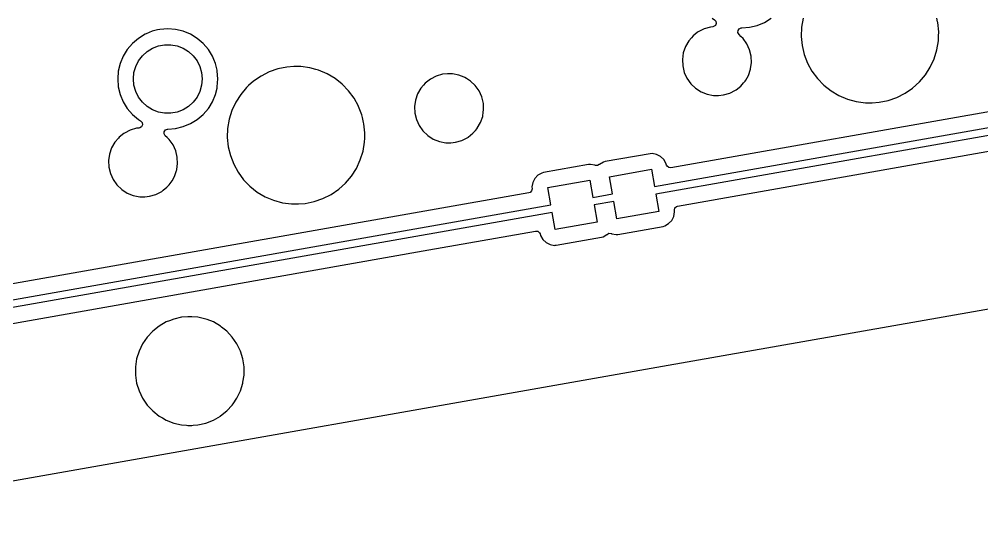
# Model space of a CAD drawing. Extents: x -140 to 29, y -83 to 10.
# Drawn here: x -83.09 to -51.62, y -75.65 to -59 of the extents above; entities that cross this region are included whole.
import ezdxf

# ---------------------------------------------------------------- set-up
doc = ezdxf.new("R2010")
doc.units = 0
doc.layers.add('BLACK', color=7, linetype='CONTINUOUS')

msp = doc.modelspace()

# ---------------------------------------------------------------- linework, layer by layer
at = {"layer": 'BLACK', "linetype": 'CONTINUOUS'}
for p, q in [((-60.4352, -58.9721), (-60.3609, -59.0176)), ((-60.3609, -59.0176), (-60.3133, -59.0703)), ((-60.3017, -59.1403), (-60.3298, -59.2055)), ((-60.3133, -59.0703), (-60.3017, -59.1403)), ((-58.9658, -59.2048), (-58.7282, -59.1064)), ((-58.7282, -59.1064), (-58.509, -58.9721)), ((-57.4671, -58.9648), (-57.5171, -59.2611)), ((-53.067, -59.0863), (-53.095, -58.9688)), ((-53.0609, -59.1122), (-53.067, -59.0863)), ((-53.0308, -59.4111), (-53.0609, -59.1122)), ((-78.7391, -59.3961), (-78.9408, -59.4797)), ((-78.565, -59.3543), (-78.7391, -59.3961)), ((-78.489, -59.3361), (-78.565, -59.3543)), ((-78.2327, -59.3159), (-78.489, -59.3361)), ((-77.9764, -59.3361), (-78.2327, -59.3159)), ((-77.7264, -59.3961), (-77.9764, -59.3361)), ((-77.4888, -59.4945), (-77.7264, -59.3961)), ((-60.9228, -59.4407), (-61.062, -59.5502)), ((-60.893, -59.4173), (-60.9228, -59.4407)), ((-60.702, -59.3188), (-60.893, -59.4173)), ((-60.4957, -59.2582), (-60.702, -59.3188)), ((-60.4148, -59.2505), (-60.4957, -59.2582)), ((-60.4957, -59.2582), (-60.4957, -59.2582)), ((-60.4957, -59.2582), (-60.4957, -59.2582)), ((-60.4957, -59.2582), (-60.4957, -59.2582)), ((-60.4957, -59.2582), (-60.4957, -59.2582)), ((-60.3887, -59.2452), (-60.4148, -59.2505)), ((-60.3298, -59.2055), (-60.3887, -59.2452)), ((-59.5947, -59.4407), (-59.5914, -59.3698)), ((-59.5592, -59.5022), (-59.5947, -59.4407)), ((-59.5914, -59.3698), (-59.5502, -59.312)), ((-59.5502, -59.312), (-59.4843, -59.2856)), ((-59.4843, -59.2856), (-59.4723, -59.285)), ((-59.4723, -59.285), (-59.4721, -59.285)), ((-59.4721, -59.285), (-59.2158, -59.2649)), ((-59.4721, -59.285), (-59.4721, -59.285)), ((-59.4721, -59.285), (-59.4721, -59.285)), ((-59.2158, -59.2649), (-58.9658, -59.2048)), ((-57.5171, -59.2611), (-57.5271, -59.5615)), ((-53.0356, -59.5553), (-53.0308, -59.4111)), ((-53.0308, -59.4111), (-53.0308, -59.4111)), ((-53.0308, -59.4111), (-53.0308, -59.4111)), ((-53.0308, -59.4111), (-53.0308, -59.4111)), ((-79.1958, -59.6289), (-79.3913, -59.7958)), ((-78.9766, -59.4945), (-79.1958, -59.6289)), ((-79.1958, -59.6289), (-79.1958, -59.6289)), ((-79.1958, -59.6289), (-79.1958, -59.6289)), ((-78.9408, -59.4797), (-78.9766, -59.4945)), ((-77.2696, -59.6289), (-77.4888, -59.4945)), ((-77.0741, -59.7958), (-77.2696, -59.6289)), ((-77.2696, -59.6289), (-77.2696, -59.6289)), ((-61.2027, -59.7126), (-61.3102, -59.8987)), ((-61.1131, -59.6091), (-61.2027, -59.7126)), ((-61.062, -59.5502), (-61.1131, -59.6091)), ((-61.062, -59.5502), (-61.062, -59.5502)), ((-61.062, -59.5502), (-61.062, -59.5502)), ((-59.4971, -59.5615), (-59.5592, -59.5022)), ((-59.4273, -59.628), (-59.4971, -59.5615)), ((-59.3026, -59.8031), (-59.4273, -59.628)), ((-59.4273, -59.628), (-59.4273, -59.628)), ((-57.5271, -59.5615), (-57.497, -59.8604)), ((-53.0908, -60.0078), (-53.0408, -59.7115)), ((-53.0408, -59.7114), (-53.0356, -59.5553)), ((-53.0408, -59.7115), (-53.0408, -59.7114)), ((-79.5583, -59.9914), (-79.6927, -60.2106)), ((-79.3913, -59.7958), (-79.5583, -59.9914)), ((-79.5583, -59.9914), (-79.5583, -59.9914)), ((-79.0641, -60.1966), (-78.9107, -60.0567)), ((-78.9107, -60.0567), (-78.7342, -59.9474)), ((-78.7342, -59.9474), (-78.5406, -59.8724)), ((-78.5406, -59.8724), (-78.3365, -59.8343)), ((-78.3365, -59.8343), (-78.1289, -59.8343)), ((-78.1289, -59.8343), (-77.9248, -59.8724)), ((-77.9248, -59.8724), (-77.7313, -59.9474)), ((-77.7313, -59.9474), (-77.5547, -60.0567)), ((-77.5547, -60.0567), (-77.4013, -60.1966)), ((-76.9071, -59.9914), (-77.0741, -59.7958)), ((-76.7728, -60.2106), (-76.9071, -59.9914)), ((-76.9071, -59.9914), (-76.9071, -59.9914)), ((-61.3102, -59.8987), (-61.3805, -60.1019)), ((-59.2133, -59.9986), (-59.3026, -59.8031)), ((-59.1627, -60.2075), (-59.2133, -59.9986)), ((-57.497, -59.8604), (-57.4274, -60.1527)), ((-53.1798, -60.2948), (-53.0908, -60.0078)), ((-79.6927, -60.2106), (-79.7911, -60.4481)), ((-79.2817, -60.5481), (-79.1892, -60.3622)), ((-79.1892, -60.3622), (-79.0641, -60.1966)), ((-77.4013, -60.1966), (-77.2762, -60.3622)), ((-77.2762, -60.3622), (-77.1837, -60.5481)), ((-76.7297, -60.3146), (-76.7728, -60.2106)), ((-76.6744, -60.4481), (-76.7297, -60.3146)), ((-61.3805, -60.1019), (-61.4111, -60.3146)), ((-61.4111, -60.3146), (-61.4009, -60.5293)), ((-59.1524, -60.4222), (-59.1627, -60.2075)), ((-59.1627, -60.2075), (-59.1627, -60.2075)), ((-57.4274, -60.1527), (-57.3194, -60.4332)), ((-53.3063, -60.5673), (-53.1798, -60.2948)), ((-53.1798, -60.2948), (-53.1798, -60.2948)), ((-79.8511, -60.6982), (-79.8713, -60.9545)), ((-79.7911, -60.4481), (-79.8511, -60.6982)), ((-79.3386, -60.7478), (-79.2817, -60.5481)), ((-77.1837, -60.5481), (-77.1269, -60.7478)), ((-76.6213, -60.6693), (-76.6744, -60.4481)), ((-76.6143, -60.6982), (-76.6213, -60.6693)), ((-76.5942, -60.9545), (-76.6143, -60.6982)), ((-74.9177, -60.7234), (-75.1859, -60.8589)), ((-74.6338, -60.6248), (-74.9177, -60.7234)), ((-74.3394, -60.5649), (-74.6338, -60.6248)), ((-74.6338, -60.6248), (-74.6338, -60.6248)), ((-74.3393, -60.5649), (-74.3394, -60.5649)), ((-74.1146, -60.5499), (-74.3393, -60.5649)), ((-74.3393, -60.5649), (-74.3393, -60.5649)), ((-73.8893, -60.5499), (-74.1146, -60.5499)), ((-73.5915, -60.5899), (-73.8893, -60.5499)), ((-73.3975, -60.6431), (-73.5915, -60.5899)), ((-73.5915, -60.5899), (-73.5915, -60.5899)), ((-73.5915, -60.5899), (-73.5915, -60.5899)), ((-73.3017, -60.6693), (-73.3975, -60.6431)), ((-73.025, -60.7866), (-73.3017, -60.6693)), ((-43.5008, -60.635), (-61.7875, -63.8594)), ((-61.4009, -60.5293), (-61.3502, -60.7382)), ((-59.2533, -60.8381), (-59.183, -60.635)), ((-59.183, -60.635), (-59.1815, -60.6248)), ((-59.1815, -60.6248), (-59.1606, -60.479)), ((-59.1606, -60.479), (-59.1524, -60.4222)), ((-57.3194, -60.4332), (-57.175, -60.6967)), ((-57.175, -60.6967), (-56.9967, -60.9386)), ((-53.468, -60.8206), (-53.3063, -60.5673)), ((-79.8713, -60.9545), (-79.8511, -61.2108)), ((-79.3577, -60.9545), (-79.3386, -60.7478)), ((-79.3386, -61.1612), (-79.3577, -60.9545)), ((-77.1269, -60.7478), (-77.1077, -60.9545)), ((-77.1077, -60.9545), (-77.1269, -61.1612)), ((-76.6143, -61.2108), (-76.5942, -60.9545)), ((-75.4336, -61.0289), (-75.5915, -61.1718)), ((-75.1859, -60.8589), (-75.4336, -61.0289)), ((-75.4336, -61.0289), (-75.4336, -61.0289)), ((-75.4336, -61.0289), (-75.4336, -61.0289)), ((-72.7665, -60.9398), (-73.025, -60.7866)), ((-73.025, -60.7866), (-73.025, -60.7866)), ((-73.025, -60.7866), (-73.025, -60.7866)), ((-72.5307, -61.126), (-72.7665, -60.9398)), ((-72.7665, -60.9398), (-72.7665, -60.9398)), ((-69.648, -60.961), (-69.8169, -61.0939)), ((-69.4569, -60.8625), (-69.648, -60.961)), ((-69.648, -60.961), (-69.648, -60.961)), ((-69.2507, -60.802), (-69.4569, -60.8625)), ((-69.0903, -60.7867), (-69.2507, -60.802)), ((-69.2507, -60.802), (-69.2507, -60.802)), ((-69.2507, -60.802), (-69.2507, -60.802)), ((-69.2507, -60.802), (-69.2507, -60.802)), ((-69.2507, -60.802), (-69.2507, -60.802)), ((-68.9292, -60.7867), (-69.0903, -60.7867)), ((-69.0903, -60.7867), (-69.0903, -60.7867)), ((-68.7182, -60.8273), (-68.9292, -60.7867)), ((-68.9292, -60.7867), (-68.9292, -60.7867)), ((-68.5403, -60.8986), (-68.7182, -60.8273)), ((-68.5186, -60.9072), (-68.5403, -60.8986)), ((-68.4698, -60.9386), (-68.5186, -60.9072)), ((-68.3378, -61.0234), (-68.4698, -60.9386)), ((-68.1822, -61.1718), (-68.3378, -61.0234)), ((-62.3235, -64.4703), (-41.7175, -60.8369)), ((-61.3502, -60.7382), (-61.2609, -60.9337)), ((-61.2609, -60.9337), (-61.1362, -61.1088)), ((-59.4082, -61.079), (-59.3608, -61.0242)), ((-59.3608, -61.0242), (-59.3403, -60.9888)), ((-59.3403, -60.9888), (-59.2533, -60.8381)), ((-59.2533, -60.8381), (-59.2533, -60.8381)), ((-56.9967, -60.9386), (-56.7878, -61.1546)), ((-53.662, -61.0501), (-53.468, -60.8206)), ((-53.468, -60.8206), (-53.468, -60.8206)), ((-79.8511, -61.2108), (-79.7911, -61.4608)), ((-79.2817, -61.3609), (-79.3386, -61.1612)), ((-77.1269, -61.1612), (-77.1837, -61.3609)), ((-76.6744, -61.4608), (-76.6241, -61.2516)), ((-76.6241, -61.2516), (-76.6143, -61.2108)), ((-75.6565, -61.2305), (-75.8505, -61.46)), ((-75.5915, -61.1718), (-75.6565, -61.2305)), ((-75.6565, -61.2305), (-75.6565, -61.2305)), ((-72.3218, -61.342), (-72.5307, -61.126)), ((-72.5307, -61.126), (-72.5307, -61.126)), ((-72.1435, -61.5839), (-72.3218, -61.342)), ((-69.9577, -61.2563), (-70.0652, -61.4425)), ((-69.8699, -61.155), (-69.9577, -61.2563)), ((-69.8169, -61.0939), (-69.8699, -61.155)), ((-69.8169, -61.0939), (-69.8169, -61.0939)), ((-69.8169, -61.0939), (-69.8169, -61.0939)), ((-68.0576, -61.3468), (-68.1822, -61.1718)), ((-68.1822, -61.1718), (-68.1822, -61.1718)), ((-67.9683, -61.5424), (-68.0576, -61.3468)), ((-41.6849, -61.085), (-62.2801, -64.7165)), ((-61.1362, -61.1088), (-60.9807, -61.2572)), ((-60.9807, -61.2572), (-60.7998, -61.3734)), ((-59.8616, -61.4181), (-59.6705, -61.3196)), ((-59.6705, -61.3196), (-59.6543, -61.3068)), ((-59.6543, -61.3068), (-59.5015, -61.1867)), ((-59.5015, -61.1867), (-59.4082, -61.079)), ((-59.5015, -61.1867), (-59.5015, -61.1867)), ((-59.5015, -61.1867), (-59.5015, -61.1867)), ((-56.7878, -61.1546), (-56.552, -61.3408)), ((-56.552, -61.3408), (-56.2935, -61.4939)), ((-54.1273, -61.4181), (-53.8849, -61.2516)), ((-53.8849, -61.2516), (-53.662, -61.0501)), ((-53.8849, -61.2516), (-53.8849, -61.2516)), ((-53.8849, -61.2516), (-53.8849, -61.2516)), ((-53.662, -61.0501), (-53.662, -61.0501)), ((-53.662, -61.0501), (-53.662, -61.0501)), ((-79.7911, -61.4608), (-79.6927, -61.6984)), ((-79.1892, -61.5467), (-79.2817, -61.3609)), ((-79.0641, -61.7124), (-79.1892, -61.5467)), ((-77.2762, -61.5467), (-77.4013, -61.7124)), ((-77.1837, -61.3609), (-77.2762, -61.5467)), ((-76.7724, -61.6976), (-76.6744, -61.4608)), ((-75.8505, -61.46), (-76.0122, -61.7133)), ((-75.8505, -61.46), (-75.8505, -61.46)), ((-71.9991, -61.8474), (-72.1435, -61.5839)), ((-70.1355, -61.6456), (-70.166, -61.8584)), ((-70.0652, -61.4425), (-70.1355, -61.6456)), ((-67.9176, -61.7512), (-67.9683, -61.5424)), ((-61.5675, -65.1072), (-41.6513, -61.5954)), ((-60.7998, -61.3734), (-60.6003, -61.4532)), ((-60.6003, -61.4532), (-60.3892, -61.4939)), ((-60.3892, -61.4939), (-60.3892, -61.4939)), ((-60.3892, -61.4939), (-60.2281, -61.4939)), ((-60.2281, -61.4939), (-60.0678, -61.4786)), ((-60.2281, -61.4939), (-60.2281, -61.4939)), ((-60.2281, -61.4939), (-60.2281, -61.4939)), ((-60.2281, -61.4939), (-60.2281, -61.4939)), ((-60.0678, -61.4786), (-59.8616, -61.4181)), ((-60.0678, -61.4786), (-60.0678, -61.4786)), ((-60.0678, -61.4786), (-60.0678, -61.4786)), ((-59.8616, -61.4181), (-59.8616, -61.4181)), ((-59.8616, -61.4181), (-59.8616, -61.4181)), ((-56.2935, -61.4939), (-56.0168, -61.6113)), ((-56.0168, -61.6113), (-55.727, -61.6906)), ((-54.9791, -61.7156), (-54.6847, -61.6558)), ((-54.6847, -61.6558), (-54.4008, -61.5572)), ((-54.4008, -61.5572), (-54.1326, -61.4217)), ((-54.1326, -61.4217), (-54.1273, -61.4181)), ((-79.6927, -61.6984), (-79.5583, -61.9176)), ((-79.5583, -61.9176), (-79.3913, -62.1131)), ((-78.9107, -61.8522), (-79.0641, -61.7124)), ((-78.7342, -61.9615), (-78.9107, -61.8522)), ((-78.5406, -62.0365), (-78.7342, -61.9615)), ((-77.7313, -61.9615), (-77.9248, -62.0365)), ((-77.5547, -61.8522), (-77.7313, -61.9615)), ((-77.4013, -61.7124), (-77.5547, -61.8522)), ((-77.0741, -62.1131), (-76.9071, -61.9176)), ((-76.9071, -61.9176), (-76.8862, -61.8834)), ((-76.9071, -61.9176), (-76.9071, -61.9176)), ((-76.8862, -61.8834), (-76.7728, -61.6984)), ((-76.7728, -61.6984), (-76.7724, -61.6976)), ((-76.1386, -61.9858), (-76.2277, -62.2728)), ((-76.0122, -61.7133), (-76.1386, -61.9858)), ((-76.1386, -61.9858), (-76.1386, -61.9858)), ((-76.1386, -61.9858), (-76.1386, -61.9858)), ((-71.9949, -61.8584), (-71.9991, -61.8474)), ((-71.8911, -62.1278), (-71.9949, -61.8584)), ((-70.166, -61.8584), (-70.1558, -62.0731)), ((-67.9185, -62.0433), (-67.9074, -61.9659)), ((-67.9176, -61.7513), (-67.9176, -61.7512)), ((-67.9074, -61.9659), (-67.9176, -61.7513)), ((-55.727, -61.6906), (-55.4292, -61.7307)), ((-55.4292, -61.7307), (-55.4292, -61.7307)), ((-55.4292, -61.7307), (-55.2039, -61.7307)), ((-55.2039, -61.7307), (-54.9791, -61.7156)), ((-55.2039, -61.7307), (-55.2039, -61.7307)), ((-79.3913, -62.1131), (-79.1958, -62.2801)), ((-79.1958, -62.2801), (-79.1215, -62.3256)), ((-78.3365, -62.0747), (-78.5406, -62.0365)), ((-78.1289, -62.0747), (-78.3365, -62.0747)), ((-77.9248, -62.0365), (-78.1289, -62.0747)), ((-77.4888, -62.4144), (-77.2696, -62.2801)), ((-77.2696, -62.2801), (-77.2695, -62.2801)), ((-77.2695, -62.2801), (-77.0741, -62.1131)), ((-76.2277, -62.2728), (-76.2777, -62.5691)), ((-71.8698, -62.2172), (-71.8911, -62.1278)), ((-71.8319, -62.3763), (-71.8698, -62.2172)), ((-70.1558, -62.0731), (-70.1051, -62.2819)), ((-70.1051, -62.2819), (-70.0159, -62.4775)), ((-68.0083, -62.3818), (-67.938, -62.1787)), ((-67.938, -62.1787), (-67.9363, -62.167)), ((-67.9363, -62.167), (-67.9185, -62.0433)), ((-79.2563, -62.5662), (-79.4626, -62.6268)), ((-79.1754, -62.5585), (-79.2563, -62.5662)), ((-79.2563, -62.5662), (-79.2563, -62.5662)), ((-79.2563, -62.5662), (-79.2563, -62.5662)), ((-79.2563, -62.5662), (-79.2563, -62.5662)), ((-79.2563, -62.5662), (-79.2563, -62.5662)), ((-79.1493, -62.5532), (-79.1754, -62.5585)), ((-79.0904, -62.5135), (-79.1493, -62.5532)), ((-79.1215, -62.3256), (-79.0739, -62.3783)), ((-79.0623, -62.4483), (-79.0904, -62.5135)), ((-79.0739, -62.3783), (-79.0623, -62.4483)), ((-78.3108, -62.62), (-78.2449, -62.5936)), ((-78.2449, -62.5936), (-78.2329, -62.593)), ((-78.2329, -62.593), (-78.2327, -62.593)), ((-78.2327, -62.593), (-77.9764, -62.5729)), ((-78.2327, -62.593), (-78.2327, -62.593)), ((-78.2327, -62.593), (-78.2327, -62.593)), ((-77.9764, -62.5729), (-77.7264, -62.5128)), ((-77.7264, -62.5128), (-77.4888, -62.4144)), ((-76.2777, -62.5691), (-76.2877, -62.8695)), ((-71.8214, -62.4202), (-71.8319, -62.3763)), ((-71.7914, -62.7191), (-71.8214, -62.4202)), ((-70.0159, -62.4775), (-69.8912, -62.6526)), ((-68.1794, -62.6415), (-68.1157, -62.568)), ((-68.1157, -62.568), (-68.1147, -62.5662)), ((-68.1147, -62.5662), (-68.0083, -62.3818)), ((-68.0083, -62.3818), (-68.0083, -62.3818)), ((-79.8466, -62.8859), (-79.9633, -63.0206)), ((-79.8226, -62.8582), (-79.8466, -62.8859)), ((-79.6674, -62.7362), (-79.8226, -62.8582)), ((-79.8226, -62.8582), (-79.8226, -62.8582)), ((-79.8226, -62.8582), (-79.8226, -62.8582)), ((-79.6536, -62.7253), (-79.6674, -62.7362)), ((-79.4626, -62.6268), (-79.6536, -62.7253)), ((-78.3553, -62.7487), (-78.3519, -62.6778)), ((-78.3198, -62.8102), (-78.3553, -62.7487)), ((-78.3519, -62.6778), (-78.3108, -62.62)), ((-78.2577, -62.8695), (-78.3198, -62.8102)), ((-78.1879, -62.936), (-78.2577, -62.8695)), ((-76.2877, -62.8695), (-76.2576, -63.1684)), ((-71.8014, -63.0194), (-71.7969, -62.8859)), ((-71.7969, -62.8859), (-71.7914, -62.7191)), ((-71.7914, -62.7191), (-71.7914, -62.7191)), ((-71.7914, -62.7191), (-71.7914, -62.7191)), ((-71.7914, -62.7191), (-71.7914, -62.7191)), ((-69.8912, -62.6526), (-69.7356, -62.8009)), ((-69.7356, -62.8009), (-69.5548, -62.9171)), ((-69.5548, -62.9171), (-69.3552, -62.997)), ((-68.6165, -62.9618), (-68.4254, -62.8633)), ((-68.4254, -62.8633), (-68.4189, -62.8582)), ((-68.4189, -62.8582), (-68.2565, -62.7304)), ((-68.2565, -62.7304), (-68.1794, -62.6415)), ((-68.2565, -62.7304), (-68.2565, -62.7304)), ((-68.2565, -62.7304), (-68.2565, -62.7304)), ((-80.0708, -63.2067), (-80.1411, -63.4099)), ((-79.9633, -63.0206), (-80.0708, -63.2067)), ((-78.0632, -63.1111), (-78.1879, -62.936)), ((-78.1879, -62.936), (-78.1879, -62.936)), ((-77.9739, -63.3066), (-78.0632, -63.1111)), ((-76.2576, -63.1684), (-76.188, -63.4607)), ((-71.8514, -63.3158), (-71.8014, -63.0195)), ((-71.8014, -63.0195), (-71.8014, -63.0194)), ((-69.3552, -62.997), (-69.1442, -63.0377)), ((-69.1442, -63.0377), (-69.1442, -63.0377)), ((-69.1442, -63.0377), (-68.9831, -63.0377)), ((-68.9831, -63.0377), (-68.8227, -63.0223)), ((-68.9831, -63.0377), (-68.9831, -63.0377)), ((-68.9831, -63.0377), (-68.9831, -63.0377)), ((-68.9831, -63.0377), (-68.9831, -63.0377)), ((-68.8227, -63.0223), (-68.6165, -62.9618)), ((-68.8227, -63.0223), (-68.8227, -63.0223)), ((-68.8227, -63.0223), (-68.8227, -63.0223)), ((-68.6165, -62.9618), (-68.6165, -62.9618)), ((-68.6165, -62.9618), (-68.6165, -62.9618)), ((-80.1411, -63.4099), (-80.1717, -63.6226)), ((-77.9232, -63.5155), (-77.9739, -63.3066)), ((-77.913, -63.7302), (-77.9232, -63.5155)), ((-77.9232, -63.5155), (-77.9232, -63.5155)), ((-76.188, -63.4607), (-76.08, -63.7411)), ((-71.9404, -63.6028), (-71.8514, -63.3158)), ((-62.4635, -63.3963), (-63.9351, -63.6558)), ((-62.4027, -63.3922), (-62.4635, -63.3963)), ((-62.4635, -63.3963), (-62.4635, -63.3963)), ((-62.2589, -63.4187), (-62.4027, -63.3922)), ((-62.4027, -63.3922), (-62.4027, -63.3922)), ((-62.1284, -63.4847), (-62.2589, -63.4187)), ((-62.2589, -63.4187), (-62.2589, -63.4187)), ((-62.0218, -63.5847), (-62.1284, -63.4847)), ((-80.1717, -63.6226), (-80.1615, -63.8373)), ((-80.1615, -63.8373), (-80.1108, -64.0462)), ((-77.9415, -63.9285), (-77.9233, -63.8017)), ((-77.9233, -63.8017), (-77.913, -63.7302)), ((-76.08, -63.7411), (-75.9356, -64.0047)), ((-72.2286, -64.1286), (-72.0669, -63.8753)), ((-72.0669, -63.8753), (-71.9404, -63.6028)), ((-71.9404, -63.6028), (-71.9404, -63.6028)), ((-64.4794, -63.7517), (-65.951, -64.0112)), ((-64.4186, -63.7476), (-64.4794, -63.7517)), ((-64.4794, -63.7517), (-64.4794, -63.7517)), ((-64.2748, -63.7742), (-64.4186, -63.7476)), ((-64.4186, -63.7476), (-64.4186, -63.7476)), ((-64.2712, -63.776), (-64.2748, -63.7742)), ((-64.2748, -63.7742), (-64.2748, -63.7742)), ((-64.2546, -63.783), (-64.2712, -63.776)), ((-64.1836, -63.7858), (-64.2546, -63.783)), ((-64.1267, -63.7523), (-64.1836, -63.7858)), ((-64.126, -63.7519), (-64.1267, -63.7524)), ((-64.1267, -63.7524), (-64.1267, -63.7523)), ((-64.1224, -63.7498), (-64.126, -63.7519)), ((-64.1196, -63.7468), (-64.1224, -63.7498)), ((-63.9936, -63.6727), (-64.1196, -63.7468)), ((-63.9351, -63.6558), (-63.9936, -63.6727)), ((-63.9351, -63.6558), (-63.9351, -63.6558)), ((-63.9351, -63.6558), (-63.9351, -63.6558)), ((-61.9477, -63.7108), (-62.0218, -63.5847)), ((-61.9305, -63.7704), (-61.9477, -63.7108)), ((-61.9477, -63.7108), (-61.9477, -63.7108)), ((-61.9132, -63.8068), (-61.9305, -63.7704)), ((-61.8581, -63.8516), (-61.9132, -63.8068)), ((-61.7875, -63.8594), (-61.8581, -63.8516)), ((-80.1108, -64.0462), (-80.0215, -64.2417)), ((-78.096, -64.2882), (-78.0139, -64.1461)), ((-78.0139, -64.1461), (-77.9436, -63.943)), ((-78.0139, -64.1461), (-78.0139, -64.1461)), ((-77.9436, -63.943), (-77.9415, -63.9285)), ((-75.9356, -64.0047), (-75.7573, -64.2466)), ((-72.4226, -64.3581), (-72.2286, -64.1286)), ((-72.2286, -64.1286), (-72.2286, -64.1286)), ((-66.1355, -64.1023), (-66.2356, -64.2089)), ((-66.0095, -64.0281), (-66.1355, -64.1023)), ((-65.951, -64.0112), (-66.0095, -64.0281)), ((-65.951, -64.0112), (-65.951, -64.0112)), ((-65.951, -64.0112), (-65.951, -64.0112)), ((-63.7989, -64.1481), (-62.4231, -63.9055)), ((-63.6993, -64.7129), (-63.7989, -64.1481)), ((-62.4231, -63.9055), (-62.3235, -64.4703)), ((-80.0215, -64.2417), (-79.8968, -64.4168)), ((-79.8968, -64.4168), (-79.7413, -64.5652)), ((-78.387, -64.5929), (-78.2621, -64.4947)), ((-78.2621, -64.4947), (-78.1886, -64.4099)), ((-78.2621, -64.4947), (-78.2621, -64.4947)), ((-78.2621, -64.4947), (-78.2621, -64.4947)), ((-78.1886, -64.4099), (-78.1214, -64.3322)), ((-78.1214, -64.3322), (-78.096, -64.2882)), ((-75.7573, -64.2466), (-75.5484, -64.4626)), ((-75.5484, -64.4626), (-75.3126, -64.6488)), ((-72.6454, -64.5596), (-72.4226, -64.3581)), ((-72.4226, -64.3581), (-72.4226, -64.3581)), ((-72.4226, -64.3581), (-72.4226, -64.3581)), ((-66.3016, -64.3394), (-66.3281, -64.4832)), ((-66.3281, -64.4832), (-66.3242, -64.5401)), ((-66.2356, -64.2089), (-66.3016, -64.3394)), ((-65.8148, -64.5035), (-64.439, -64.261)), ((-65.7152, -65.0683), (-65.8148, -64.5035)), ((-64.439, -64.261), (-64.3394, -64.8257)), ((-66.4277, -64.6776), (-106.344, -71.716)), ((-79.7413, -64.5652), (-79.5604, -64.6814)), ((-79.5604, -64.6814), (-79.3609, -64.7612)), ((-79.3609, -64.7612), (-79.1498, -64.8019)), ((-79.1498, -64.8019), (-79.1498, -64.8019)), ((-79.1498, -64.8019), (-78.9887, -64.8019)), ((-78.9887, -64.8019), (-78.8284, -64.7866)), ((-78.9887, -64.8019), (-78.9887, -64.8019)), ((-78.9887, -64.8019), (-78.9887, -64.8019)), ((-78.9887, -64.8019), (-78.9887, -64.8019)), ((-78.8284, -64.7866), (-78.6221, -64.7261)), ((-78.8284, -64.7866), (-78.8284, -64.7866)), ((-78.8284, -64.7866), (-78.8284, -64.7866)), ((-78.6221, -64.7261), (-78.4311, -64.6276)), ((-78.6221, -64.7261), (-78.6221, -64.7261)), ((-78.6221, -64.7261), (-78.6221, -64.7261)), ((-78.4311, -64.6276), (-78.387, -64.5929)), ((-75.3126, -64.6488), (-75.054, -64.8019)), ((-75.054, -64.8019), (-74.7774, -64.9192)), ((-73.1614, -64.8652), (-72.8932, -64.7297)), ((-72.8932, -64.7297), (-72.8879, -64.7261)), ((-72.8879, -64.7261), (-72.6455, -64.5596)), ((-72.6455, -64.5596), (-72.6455, -64.5596)), ((-72.6455, -64.5596), (-72.6454, -64.5596)), ((-66.3897, -64.6644), (-66.4277, -64.6776)), ((-66.3393, -64.6144), (-66.3897, -64.6644)), ((-66.3239, -64.5451), (-66.3393, -64.6144)), ((-66.3242, -64.5401), (-66.3239, -64.5451)), ((-64.3394, -64.8257), (-63.6993, -64.7129)), ((-62.2801, -64.7165), (-62.1805, -65.2813)), ((-106.88, -72.3269), (-65.7152, -65.0683)), ((-74.7774, -64.9192), (-74.4876, -64.9986)), ((-74.4876, -64.9986), (-74.1898, -65.0387)), ((-74.1898, -65.0387), (-74.1898, -65.0387)), ((-74.1898, -65.0387), (-73.9645, -65.0387)), ((-73.9645, -65.0387), (-73.7397, -65.0236)), ((-73.9645, -65.0387), (-73.9645, -65.0387)), ((-73.7397, -65.0236), (-73.4452, -64.9638)), ((-73.4452, -64.9638), (-73.1614, -64.8652)), ((-63.6559, -64.9591), (-64.296, -65.0719)), ((-64.296, -65.0719), (-64.1964, -65.6367)), ((-63.5563, -65.5239), (-63.6559, -64.9591)), ((-61.656, -65.1705), (-61.6056, -65.1204)), ((-61.6056, -65.1204), (-61.5675, -65.1072)), ((-65.6718, -65.3145), (-106.837, -72.5731)), ((-65.5722, -65.8793), (-65.6718, -65.3145)), ((-62.1805, -65.2813), (-63.5563, -65.5239)), ((-61.7597, -65.5759), (-61.6937, -65.4454)), ((-61.6937, -65.4454), (-61.6672, -65.3016)), ((-61.6937, -65.4454), (-61.6937, -65.4454)), ((-61.6714, -65.2398), (-61.656, -65.1705)), ((-61.6713, -65.2409), (-61.6714, -65.2398)), ((-61.6688, -65.2774), (-61.6713, -65.2409)), ((-61.6713, -65.2409), (-61.6713, -65.2409)), ((-61.6672, -65.3016), (-61.6688, -65.2774)), ((-61.6672, -65.3016), (-61.6672, -65.3016)), ((-64.1964, -65.6367), (-65.5722, -65.8793)), ((-62.0443, -65.7736), (-61.9858, -65.7567)), ((-61.9858, -65.7567), (-61.8597, -65.6826)), ((-61.8597, -65.6826), (-61.7597, -65.5759)), ((-69.6968, -66.5406), (-66.2077, -65.9254)), ((-66.2077, -65.9254), (-66.1372, -65.9333)), ((-66.1372, -65.9333), (-66.0821, -65.978)), ((-66.0821, -65.978), (-66.0648, -66.0144)), ((-66.0648, -66.0144), (-66.0645, -66.0155)), ((-66.0645, -66.0155), (-66.0645, -66.0155)), ((-66.0645, -66.0155), (-66.0476, -66.074)), ((-66.0476, -66.074), (-65.9735, -66.2001)), ((-64.0017, -66.1121), (-63.8756, -66.038)), ((-63.8756, -66.038), (-63.8728, -66.035)), ((-63.8728, -66.035), (-63.8693, -66.0329)), ((-63.8693, -66.0329), (-63.8686, -66.0324)), ((-63.8686, -66.0324), (-63.8685, -66.0325)), ((-63.8685, -66.0325), (-63.8116, -65.999)), ((-63.8116, -65.999), (-63.7407, -66.0019)), ((-63.7407, -66.0019), (-63.7241, -66.0088)), ((-63.7241, -66.0088), (-63.7204, -66.0107)), ((-63.7204, -66.0107), (-63.5767, -66.0372)), ((-63.5767, -66.0372), (-63.5766, -66.0372)), ((-63.5766, -66.0372), (-63.5454, -66.0351)), ((-63.5766, -66.0372), (-63.5766, -66.0372)), ((-63.5454, -66.0351), (-63.5159, -66.0331)), ((-63.5159, -66.0331), (-62.0443, -65.7736)), ((-65.9735, -66.2001), (-65.8668, -66.3001)), ((-65.8668, -66.3001), (-65.7363, -66.3661)), ((-65.7363, -66.3661), (-65.5926, -66.3926)), ((-65.5926, -66.3926), (-65.5925, -66.3926)), ((-65.5925, -66.3926), (-65.5649, -66.3908)), ((-65.5925, -66.3926), (-65.5925, -66.3926)), ((-65.5649, -66.3908), (-65.5318, -66.3885)), ((-65.5318, -66.3885), (-64.0602, -66.1291)), ((-64.0602, -66.1291), (-64.0017, -66.1121)), ((-92.9068, -70.6332), (-69.6968, -66.5406)), ((-41.3742, -66.7048), (-62.0645, -70.3533)), ((-78.2888, -68.8969), (-78.5192, -69.0299)), ((-78.1823, -68.8551), (-78.2888, -68.8969)), ((-78.2888, -68.8969), (-78.2888, -68.8969)), ((-78.0413, -68.7998), (-78.1823, -68.8551)), ((-78.0412, -68.7998), (-78.0413, -68.7998)), ((-77.782, -68.7406), (-78.0412, -68.7998)), ((-77.5831, -68.7257), (-77.782, -68.7406)), ((-77.4503, -68.7257), (-77.5831, -68.7257)), ((-77.5831, -68.7257), (-77.5831, -68.7257)), ((-77.2515, -68.7406), (-77.4503, -68.7257)), ((-77.4503, -68.7257), (-77.4503, -68.7257)), ((-76.9922, -68.7998), (-77.2515, -68.7406)), ((-76.9483, -68.817), (-76.9922, -68.7998)), ((-76.9922, -68.7998), (-76.9922, -68.7998)), ((-76.9922, -68.7998), (-76.9922, -68.7998)), ((-76.7447, -68.8969), (-76.9483, -68.817)), ((-76.5143, -69.0299), (-76.7447, -68.8969)), ((-76.7447, -68.8969), (-76.7447, -68.8969)), ((-78.7271, -69.1957), (-78.908, -69.3907)), ((-78.5192, -69.0299), (-78.7271, -69.1957)), ((-78.5192, -69.0299), (-78.5192, -69.0299)), ((-78.5192, -69.0299), (-78.5192, -69.0299)), ((-76.4743, -69.0618), (-76.5143, -69.0299)), ((-76.5143, -69.0299), (-76.5143, -69.0299)), ((-76.5143, -69.0299), (-76.5143, -69.0299)), ((-76.5143, -69.0299), (-76.5143, -69.0299)), ((-76.3064, -69.1957), (-76.4743, -69.0618)), ((-76.1255, -69.3907), (-76.3064, -69.1957)), ((-78.908, -69.3907), (-79.0578, -69.6104)), ((-78.908, -69.3907), (-78.908, -69.3907)), ((-75.9757, -69.6104), (-76.1255, -69.3907)), ((-76.1255, -69.3907), (-76.1255, -69.3907)), ((-79.1732, -69.8501), (-79.2516, -70.1042)), ((-79.0578, -69.6104), (-79.1732, -69.8501)), ((-79.0578, -69.6104), (-79.0578, -69.6104)), ((-79.0578, -69.6104), (-79.0578, -69.6104)), ((-75.8603, -69.8501), (-75.9757, -69.6104)), ((-75.9757, -69.6104), (-75.9757, -69.6104)), ((-75.7819, -70.1042), (-75.8603, -69.8501)), ((-79.2516, -70.1042), (-79.2912, -70.3672)), ((-75.7422, -70.3672), (-75.7819, -70.1042)), ((-75.7819, -70.1042), (-75.7819, -70.1042)), ((-75.7819, -70.1042), (-75.7819, -70.1042)), ((-62.0645, -70.3533), (-92.121, -75.6535)), ((-79.2912, -70.3672), (-79.2912, -70.6332)), ((-75.7422, -70.6332), (-75.7422, -70.3672)), ((-79.2912, -70.6332), (-79.2516, -70.8961)), ((-75.7776, -70.8675), (-75.7422, -70.6332)), ((-79.2516, -70.8961), (-79.1732, -71.1503)), ((-75.8603, -71.1503), (-75.7819, -70.8961)), ((-75.7819, -70.8961), (-75.7776, -70.8675)), ((-75.7819, -70.8961), (-75.7819, -70.8961)), ((-79.1732, -71.1503), (-79.0578, -71.3899)), ((-79.0578, -71.3899), (-78.908, -71.6097)), ((-76.1015, -71.5745), (-75.9757, -71.3899)), ((-75.9757, -71.3899), (-75.8603, -71.1503)), ((-75.9757, -71.3899), (-75.9757, -71.3899)), ((-78.908, -71.6097), (-78.7271, -71.8046)), ((-76.3064, -71.8046), (-76.1255, -71.6097)), ((-76.1255, -71.6097), (-76.1015, -71.5745)), ((-78.7271, -71.8046), (-78.5192, -71.9704)), ((-78.5192, -71.9704), (-78.4108, -72.033)), ((-78.4108, -72.033), (-78.2888, -72.1034)), ((-76.7447, -72.1034), (-76.5143, -71.9704)), ((-76.5143, -71.9704), (-76.5093, -71.9665)), ((-76.5093, -71.9665), (-76.3064, -71.8046)), ((-78.2888, -72.1034), (-78.2888, -72.1034)), ((-78.2888, -72.1034), (-78.2888, -72.1034)), ((-78.2888, -72.1034), (-78.0413, -72.2006)), ((-78.0413, -72.2006), (-77.782, -72.2598)), ((-77.782, -72.2598), (-77.6247, -72.2716)), ((-77.6247, -72.2716), (-77.5831, -72.2747)), ((-77.5831, -72.2747), (-77.5831, -72.2747)), ((-77.5831, -72.2747), (-77.4503, -72.2747)), ((-77.4503, -72.2747), (-77.4056, -72.2713)), ((-77.4056, -72.2713), (-77.2515, -72.2598)), ((-77.2515, -72.2598), (-76.9922, -72.2006)), ((-76.9922, -72.2006), (-76.7447, -72.1034)), ((-76.7447, -72.1034), (-76.7447, -72.1034)), ((-76.7447, -72.1034), (-76.7447, -72.1034))]:
    msp.add_line(p, q, dxfattribs=at)

doc.saveas('drawing.dxf')
